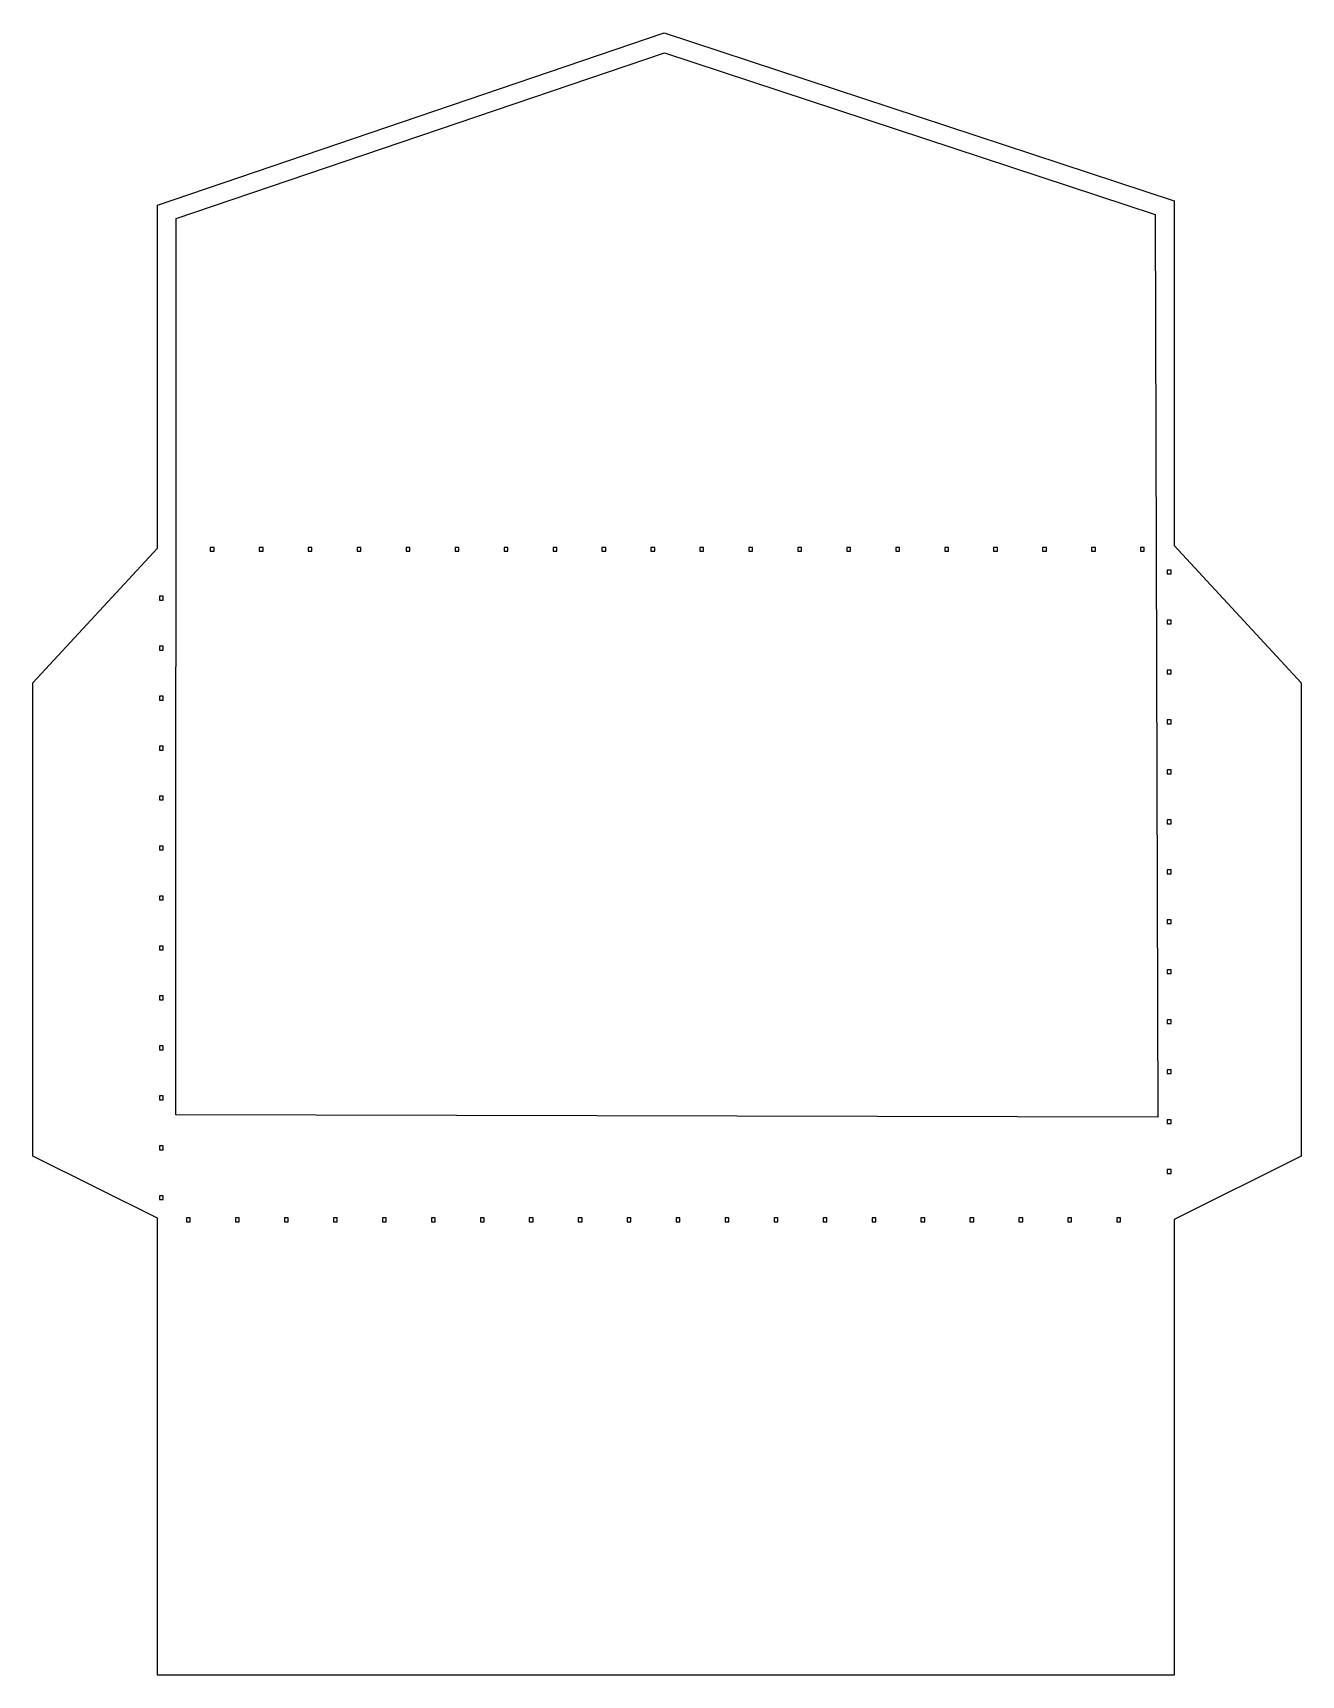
# Model space of a CAD drawing. Header units: centimetres. Extents: x -8.9 to 8.9, y -11.5 to 11.5.
import ezdxf

# ---------------------------------------------------------------- set-up
doc = ezdxf.new("R2010")
doc.units = ezdxf.units.CM
doc.header["$MEASUREMENT"] = 0
doc.layers.add('Layer 1', color=7, linetype='Continuous')

msp = doc.modelspace()

# ---------------------------------------------------------------- linework, layer by layer
at = {"layer": 'Layer 1', "color": 65, "lineweight": 25}
for points, knots in [([(-0.03886, 11.54085), (-0.03886, 11.54085), (-7.16029, 9.12074), (-7.16029, 9.12074), (-7.16029, 9.12074), (-7.16029, 9.12074), (-7.16029, 4.66168), (-7.16029, 4.66168), (-7.16029, 4.66168), (-7.16029, 4.66168), (-7.16029, 4.52195), (-7.16029, 4.52195), (-7.16029, 4.52195), (-7.16029, 4.52195), (-7.16029, 4.29623), (-7.16029, 4.29623), (-7.16029, 4.29623), (-7.16029, 4.29623), (-8.90985, 2.40694), (-8.90985, 2.40694), (-8.90985, 2.40694), (-8.90985, 2.40694), (-8.90985, -4.24568), (-8.90985, -4.24568), (-8.90985, -4.24568), (-8.90985, -4.24568), (-7.16029, -5.11963), (-7.16029, -5.11963), (-7.16029, -5.11963), (-7.16029, -5.11963), (-7.16029, -5.27673), (-7.16029, -5.27673), (-7.16029, -5.27673), (-7.16029, -5.27673), (-7.16029, -5.45532), (-7.16029, -5.45532), (-7.16029, -5.45532), (-7.16029, -5.45532), (-7.16029, -11.54074), (-7.16029, -11.54074), (-7.16029, -11.54074), (-7.16029, -11.54074), (7.1239, -11.54074), (7.1239, -11.54074), (7.1239, -11.54074), (7.1239, -11.54074), (7.1239, -5.45532), (7.1239, -5.45532), (7.1239, -5.45532), (7.1239, -5.45532), (7.1239, -5.27673), (7.1239, -5.27673), (7.1239, -5.27673), (7.1239, -5.27673), (7.1239, -5.13782), (7.1239, -5.13782), (7.1239, -5.13782), (7.1239, -5.13782), (8.90984, -4.24568), (8.90984, -4.24568), (8.90984, -4.24568), (8.90984, -4.24568), (8.90984, 2.40694), (8.90984, 2.40694), (8.90984, 2.40694), (8.90984, 2.40694), (7.1239, 4.33592), (7.1239, 4.33592), (7.1239, 4.33592), (7.1239, 4.33592), (7.1239, 4.52195), (7.1239, 4.52195), (7.1239, 4.52195), (7.1239, 4.52195), (7.1239, 4.66168), (7.1239, 4.66168), (7.1239, 4.66168), (7.1239, 4.66168), (7.1239, 9.1811), (7.1239, 9.1811), (7.1239, 9.1811), (7.1239, 9.1811), (-0.03886, 11.54085), (-0.03886, 11.54085)], [0, 0, 0, 0, 0.04545455, 0.04545455, 0.04545455, 0.04545455, 0.09090909, 0.09090909, 0.09090909, 0.09090909, 0.13636364, 0.13636364, 0.13636364, 0.13636364, 0.18181818, 0.18181818, 0.18181818, 0.18181818, 0.22727273, 0.22727273, 0.22727273, 0.22727273, 0.27272727, 0.27272727, 0.27272727, 0.27272727, 0.31818182, 0.31818182, 0.31818182, 0.31818182, 0.36363636, 0.36363636, 0.36363636, 0.36363636, 0.40909091, 0.40909091, 0.40909091, 0.40909091, 0.45454545, 0.45454545, 0.45454545, 0.45454545, 0.5, 0.5, 0.5, 0.5, 0.54545455, 0.54545455, 0.54545455, 0.54545455, 0.59090909, 0.59090909, 0.59090909, 0.59090909, 0.63636364, 0.63636364, 0.63636364, 0.63636364, 0.68181818, 0.68181818, 0.68181818, 0.68181818, 0.72727273, 0.72727273, 0.72727273, 0.72727273, 0.77272727, 0.77272727, 0.77272727, 0.77272727, 0.81818182, 0.81818182, 0.81818182, 0.81818182, 0.86363636, 0.86363636, 0.86363636, 0.86363636, 0.90909091, 0.90909091, 0.90909091, 0.90909091, 1, 1, 1, 1]), ([(-6.41698, 4.3078), (-6.41698, 4.3078), (-6.36406, 4.3078), (-6.36406, 4.3078), (-6.36406, 4.3078), (-6.36406, 4.3078), (-6.36406, 4.25406), (-6.36406, 4.25406), (-6.36406, 4.25406), (-6.36406, 4.25406), (-6.41698, 4.25406), (-6.41698, 4.25406), (-6.41698, 4.25406), (-6.41698, 4.25406), (-6.41698, 4.3078), (-6.41698, 4.3078)], [0, 0, 0, 0, 0.2, 0.2, 0.2, 0.2, 0.4, 0.4, 0.4, 0.4, 0.6, 0.6, 0.6, 0.6, 1, 1, 1, 1]), ([(-5.72906, 4.3078), (-5.72906, 4.3078), (-5.67614, 4.3078), (-5.67614, 4.3078), (-5.67614, 4.3078), (-5.67614, 4.3078), (-5.67614, 4.25406), (-5.67614, 4.25406), (-5.67614, 4.25406), (-5.67614, 4.25406), (-5.72906, 4.25406), (-5.72906, 4.25406), (-5.72906, 4.25406), (-5.72906, 4.25406), (-5.72906, 4.3078), (-5.72906, 4.3078)], [0, 0, 0, 0, 0.2, 0.2, 0.2, 0.2, 0.4, 0.4, 0.4, 0.4, 0.6, 0.6, 0.6, 0.6, 1, 1, 1, 1]), ([(-5.04114, 4.3078), (-5.04114, 4.3078), (-4.98823, 4.3078), (-4.98823, 4.3078), (-4.98823, 4.3078), (-4.98823, 4.3078), (-4.98823, 4.25406), (-4.98823, 4.25406), (-4.98823, 4.25406), (-4.98823, 4.25406), (-5.04114, 4.25406), (-5.04114, 4.25406), (-5.04114, 4.25406), (-5.04114, 4.25406), (-5.04114, 4.3078), (-5.04114, 4.3078)], [0, 0, 0, 0, 0.2, 0.2, 0.2, 0.2, 0.4, 0.4, 0.4, 0.4, 0.6, 0.6, 0.6, 0.6, 1, 1, 1, 1]), ([(-4.35323, 4.3078), (-4.35323, 4.3078), (-4.30031, 4.3078), (-4.30031, 4.3078), (-4.30031, 4.3078), (-4.30031, 4.3078), (-4.30031, 4.25406), (-4.30031, 4.25406), (-4.30031, 4.25406), (-4.30031, 4.25406), (-4.35323, 4.25406), (-4.35323, 4.25406), (-4.35323, 4.25406), (-4.35323, 4.25406), (-4.35323, 4.3078), (-4.35323, 4.3078)], [0, 0, 0, 0, 0.2, 0.2, 0.2, 0.2, 0.4, 0.4, 0.4, 0.4, 0.6, 0.6, 0.6, 0.6, 1, 1, 1, 1]), ([(-3.66531, 4.3078), (-3.66531, 4.3078), (-3.61239, 4.3078), (-3.61239, 4.3078), (-3.61239, 4.3078), (-3.61239, 4.3078), (-3.61239, 4.25406), (-3.61239, 4.25406), (-3.61239, 4.25406), (-3.61239, 4.25406), (-3.66531, 4.25406), (-3.66531, 4.25406), (-3.66531, 4.25406), (-3.66531, 4.25406), (-3.66531, 4.3078), (-3.66531, 4.3078)], [0, 0, 0, 0, 0.2, 0.2, 0.2, 0.2, 0.4, 0.4, 0.4, 0.4, 0.6, 0.6, 0.6, 0.6, 1, 1, 1, 1]), ([(-2.97739, 4.3078), (-2.97739, 4.3078), (-2.92448, 4.3078), (-2.92448, 4.3078), (-2.92448, 4.3078), (-2.92448, 4.3078), (-2.92448, 4.25406), (-2.92448, 4.25406), (-2.92448, 4.25406), (-2.92448, 4.25406), (-2.97739, 4.25406), (-2.97739, 4.25406), (-2.97739, 4.25406), (-2.97739, 4.25406), (-2.97739, 4.3078), (-2.97739, 4.3078)], [0, 0, 0, 0, 0.2, 0.2, 0.2, 0.2, 0.4, 0.4, 0.4, 0.4, 0.6, 0.6, 0.6, 0.6, 1, 1, 1, 1]), ([(-2.28948, 4.3078), (-2.28948, 4.3078), (-2.23656, 4.3078), (-2.23656, 4.3078), (-2.23656, 4.3078), (-2.23656, 4.3078), (-2.23656, 4.25406), (-2.23656, 4.25406), (-2.23656, 4.25406), (-2.23656, 4.25406), (-2.28948, 4.25406), (-2.28948, 4.25406), (-2.28948, 4.25406), (-2.28948, 4.25406), (-2.28948, 4.3078), (-2.28948, 4.3078)], [0, 0, 0, 0, 0.2, 0.2, 0.2, 0.2, 0.4, 0.4, 0.4, 0.4, 0.6, 0.6, 0.6, 0.6, 1, 1, 1, 1]), ([(-1.60156, 4.3078), (-1.60156, 4.3078), (-1.54864, 4.3078), (-1.54864, 4.3078), (-1.54864, 4.3078), (-1.54864, 4.3078), (-1.54864, 4.25406), (-1.54864, 4.25406), (-1.54864, 4.25406), (-1.54864, 4.25406), (-1.60156, 4.25406), (-1.60156, 4.25406), (-1.60156, 4.25406), (-1.60156, 4.25406), (-1.60156, 4.3078), (-1.60156, 4.3078)], [0, 0, 0, 0, 0.2, 0.2, 0.2, 0.2, 0.4, 0.4, 0.4, 0.4, 0.6, 0.6, 0.6, 0.6, 1, 1, 1, 1]), ([(-0.91364, 4.3078), (-0.91364, 4.3078), (-0.86073, 4.3078), (-0.86073, 4.3078), (-0.86073, 4.3078), (-0.86073, 4.3078), (-0.86073, 4.25406), (-0.86073, 4.25406), (-0.86073, 4.25406), (-0.86073, 4.25406), (-0.91364, 4.25406), (-0.91364, 4.25406), (-0.91364, 4.25406), (-0.91364, 4.25406), (-0.91364, 4.3078), (-0.91364, 4.3078)], [0, 0, 0, 0, 0.2, 0.2, 0.2, 0.2, 0.4, 0.4, 0.4, 0.4, 0.6, 0.6, 0.6, 0.6, 1, 1, 1, 1]), ([(-0.22573, 4.3078), (-0.22573, 4.3078), (-0.17281, 4.3078), (-0.17281, 4.3078), (-0.17281, 4.3078), (-0.17281, 4.3078), (-0.17281, 4.25406), (-0.17281, 4.25406), (-0.17281, 4.25406), (-0.17281, 4.25406), (-0.22573, 4.25406), (-0.22573, 4.25406), (-0.22573, 4.25406), (-0.22573, 4.25406), (-0.22573, 4.3078), (-0.22573, 4.3078)], [0, 0, 0, 0, 0.2, 0.2, 0.2, 0.2, 0.4, 0.4, 0.4, 0.4, 0.6, 0.6, 0.6, 0.6, 1, 1, 1, 1]), ([(0.46219, 4.3078), (0.46219, 4.3078), (0.51511, 4.3078), (0.51511, 4.3078), (0.51511, 4.3078), (0.51511, 4.3078), (0.51511, 4.25406), (0.51511, 4.25406), (0.51511, 4.25406), (0.51511, 4.25406), (0.46219, 4.25406), (0.46219, 4.25406), (0.46219, 4.25406), (0.46219, 4.25406), (0.46219, 4.3078), (0.46219, 4.3078)], [0, 0, 0, 0, 0.2, 0.2, 0.2, 0.2, 0.4, 0.4, 0.4, 0.4, 0.6, 0.6, 0.6, 0.6, 1, 1, 1, 1]), ([(1.15011, 4.3078), (1.15011, 4.3078), (1.20302, 4.3078), (1.20302, 4.3078), (1.20302, 4.3078), (1.20302, 4.3078), (1.20302, 4.25406), (1.20302, 4.25406), (1.20302, 4.25406), (1.20302, 4.25406), (1.15011, 4.25406), (1.15011, 4.25406), (1.15011, 4.25406), (1.15011, 4.25406), (1.15011, 4.3078), (1.15011, 4.3078)], [0, 0, 0, 0, 0.2, 0.2, 0.2, 0.2, 0.4, 0.4, 0.4, 0.4, 0.6, 0.6, 0.6, 0.6, 1, 1, 1, 1]), ([(1.83802, 4.3078), (1.83802, 4.3078), (1.89094, 4.3078), (1.89094, 4.3078), (1.89094, 4.3078), (1.89094, 4.3078), (1.89094, 4.25406), (1.89094, 4.25406), (1.89094, 4.25406), (1.89094, 4.25406), (1.83802, 4.25406), (1.83802, 4.25406), (1.83802, 4.25406), (1.83802, 4.25406), (1.83802, 4.3078), (1.83802, 4.3078)], [0, 0, 0, 0, 0.2, 0.2, 0.2, 0.2, 0.4, 0.4, 0.4, 0.4, 0.6, 0.6, 0.6, 0.6, 1, 1, 1, 1]), ([(2.52594, 4.3078), (2.52594, 4.3078), (2.57886, 4.3078), (2.57886, 4.3078), (2.57886, 4.3078), (2.57886, 4.3078), (2.57886, 4.25406), (2.57886, 4.25406), (2.57886, 4.25406), (2.57886, 4.25406), (2.52594, 4.25406), (2.52594, 4.25406), (2.52594, 4.25406), (2.52594, 4.25406), (2.52594, 4.3078), (2.52594, 4.3078)], [0, 0, 0, 0, 0.2, 0.2, 0.2, 0.2, 0.4, 0.4, 0.4, 0.4, 0.6, 0.6, 0.6, 0.6, 1, 1, 1, 1]), ([(3.21386, 4.3078), (3.21386, 4.3078), (3.26677, 4.3078), (3.26677, 4.3078), (3.26677, 4.3078), (3.26677, 4.3078), (3.26677, 4.25406), (3.26677, 4.25406), (3.26677, 4.25406), (3.26677, 4.25406), (3.21386, 4.25406), (3.21386, 4.25406), (3.21386, 4.25406), (3.21386, 4.25406), (3.21386, 4.3078), (3.21386, 4.3078)], [0, 0, 0, 0, 0.2, 0.2, 0.2, 0.2, 0.4, 0.4, 0.4, 0.4, 0.6, 0.6, 0.6, 0.6, 1, 1, 1, 1]), ([(3.90177, 4.3078), (3.90177, 4.3078), (3.95469, 4.3078), (3.95469, 4.3078), (3.95469, 4.3078), (3.95469, 4.3078), (3.95469, 4.25406), (3.95469, 4.25406), (3.95469, 4.25406), (3.95469, 4.25406), (3.90177, 4.25406), (3.90177, 4.25406), (3.90177, 4.25406), (3.90177, 4.25406), (3.90177, 4.3078), (3.90177, 4.3078)], [0, 0, 0, 0, 0.2, 0.2, 0.2, 0.2, 0.4, 0.4, 0.4, 0.4, 0.6, 0.6, 0.6, 0.6, 1, 1, 1, 1]), ([(4.58969, 4.3078), (4.58969, 4.3078), (4.64261, 4.3078), (4.64261, 4.3078), (4.64261, 4.3078), (4.64261, 4.3078), (4.64261, 4.25406), (4.64261, 4.25406), (4.64261, 4.25406), (4.64261, 4.25406), (4.58969, 4.25406), (4.58969, 4.25406), (4.58969, 4.25406), (4.58969, 4.25406), (4.58969, 4.3078), (4.58969, 4.3078)], [0, 0, 0, 0, 0.2, 0.2, 0.2, 0.2, 0.4, 0.4, 0.4, 0.4, 0.6, 0.6, 0.6, 0.6, 1, 1, 1, 1]), ([(5.27761, 4.3078), (5.27761, 4.3078), (5.33052, 4.3078), (5.33052, 4.3078), (5.33052, 4.3078), (5.33052, 4.3078), (5.33052, 4.25406), (5.33052, 4.25406), (5.33052, 4.25406), (5.33052, 4.25406), (5.27761, 4.25406), (5.27761, 4.25406), (5.27761, 4.25406), (5.27761, 4.25406), (5.27761, 4.3078), (5.27761, 4.3078)], [0, 0, 0, 0, 0.2, 0.2, 0.2, 0.2, 0.4, 0.4, 0.4, 0.4, 0.6, 0.6, 0.6, 0.6, 1, 1, 1, 1]), ([(5.96552, 4.3078), (5.96552, 4.3078), (6.01844, 4.3078), (6.01844, 4.3078), (6.01844, 4.3078), (6.01844, 4.3078), (6.01844, 4.25406), (6.01844, 4.25406), (6.01844, 4.25406), (6.01844, 4.25406), (5.96552, 4.25406), (5.96552, 4.25406), (5.96552, 4.25406), (5.96552, 4.25406), (5.96552, 4.3078), (5.96552, 4.3078)], [0, 0, 0, 0, 0.2, 0.2, 0.2, 0.2, 0.4, 0.4, 0.4, 0.4, 0.6, 0.6, 0.6, 0.6, 1, 1, 1, 1]), ([(6.65344, 4.3078), (6.65344, 4.3078), (6.70636, 4.3078), (6.70636, 4.3078), (6.70636, 4.3078), (6.70636, 4.3078), (6.70636, 4.25406), (6.70636, 4.25406), (6.70636, 4.25406), (6.70636, 4.25406), (6.65344, 4.25406), (6.65344, 4.25406), (6.65344, 4.25406), (6.65344, 4.25406), (6.65344, 4.3078), (6.65344, 4.3078)], [0, 0, 0, 0, 0.2, 0.2, 0.2, 0.2, 0.4, 0.4, 0.4, 0.4, 0.6, 0.6, 0.6, 0.6, 1, 1, 1, 1]), ([(7.02964, 3.98948), (7.02964, 3.98948), (7.08256, 3.98948), (7.08256, 3.98948), (7.08256, 3.98948), (7.08256, 3.98948), (7.08256, 3.93573), (7.08256, 3.93573), (7.08256, 3.93573), (7.08256, 3.93573), (7.02964, 3.93573), (7.02964, 3.93573), (7.02964, 3.93573), (7.02964, 3.93573), (7.02964, 3.98948), (7.02964, 3.98948)], [0, 0, 0, 0, 0.2, 0.2, 0.2, 0.2, 0.4, 0.4, 0.4, 0.4, 0.6, 0.6, 0.6, 0.6, 1, 1, 1, 1]), ([(-7.13135, 3.62154), (-7.13135, 3.62154), (-7.07844, 3.62154), (-7.07844, 3.62154), (-7.07844, 3.62154), (-7.07844, 3.62154), (-7.07844, 3.5678), (-7.07844, 3.5678), (-7.07844, 3.5678), (-7.07844, 3.5678), (-7.13135, 3.5678), (-7.13135, 3.5678), (-7.13135, 3.5678), (-7.13135, 3.5678), (-7.13135, 3.62154), (-7.13135, 3.62154)], [0, 0, 0, 0, 0.2, 0.2, 0.2, 0.2, 0.4, 0.4, 0.4, 0.4, 0.6, 0.6, 0.6, 0.6, 1, 1, 1, 1]), ([(7.02964, 3.2875), (7.02964, 3.2875), (7.08256, 3.2875), (7.08256, 3.2875), (7.08256, 3.2875), (7.08256, 3.2875), (7.08256, 3.23376), (7.08256, 3.23376), (7.08256, 3.23376), (7.08256, 3.23376), (7.02964, 3.23376), (7.02964, 3.23376), (7.02964, 3.23376), (7.02964, 3.23376), (7.02964, 3.2875), (7.02964, 3.2875)], [0, 0, 0, 0, 0.2, 0.2, 0.2, 0.2, 0.4, 0.4, 0.4, 0.4, 0.6, 0.6, 0.6, 0.6, 1, 1, 1, 1]), ([(-7.13135, 2.91957), (-7.13135, 2.91957), (-7.07844, 2.91957), (-7.07844, 2.91957), (-7.07844, 2.91957), (-7.07844, 2.91957), (-7.07844, 2.86582), (-7.07844, 2.86582), (-7.07844, 2.86582), (-7.07844, 2.86582), (-7.13135, 2.86582), (-7.13135, 2.86582), (-7.13135, 2.86582), (-7.13135, 2.86582), (-7.13135, 2.91957), (-7.13135, 2.91957)], [0, 0, 0, 0, 0.2, 0.2, 0.2, 0.2, 0.4, 0.4, 0.4, 0.4, 0.6, 0.6, 0.6, 0.6, 1, 1, 1, 1]), ([(7.02964, 2.58553), (7.02964, 2.58553), (7.08256, 2.58553), (7.08256, 2.58553), (7.08256, 2.58553), (7.08256, 2.58553), (7.08256, 2.53096), (7.08256, 2.53096), (7.08256, 2.53096), (7.08256, 2.53096), (7.02964, 2.53096), (7.02964, 2.53096), (7.02964, 2.53096), (7.02964, 2.53096), (7.02964, 2.58553), (7.02964, 2.58553)], [0, 0, 0, 0, 0.2, 0.2, 0.2, 0.2, 0.4, 0.4, 0.4, 0.4, 0.6, 0.6, 0.6, 0.6, 1, 1, 1, 1]), ([(-7.13135, 2.21759), (-7.13135, 2.21759), (-7.07844, 2.21759), (-7.07844, 2.21759), (-7.07844, 2.21759), (-7.07844, 2.21759), (-7.07844, 2.16302), (-7.07844, 2.16302), (-7.07844, 2.16302), (-7.07844, 2.16302), (-7.13135, 2.16302), (-7.13135, 2.16302), (-7.13135, 2.16302), (-7.13135, 2.16302), (-7.13135, 2.21759), (-7.13135, 2.21759)], [0, 0, 0, 0, 0.2, 0.2, 0.2, 0.2, 0.4, 0.4, 0.4, 0.4, 0.6, 0.6, 0.6, 0.6, 1, 1, 1, 1]), ([(7.02964, 1.88356), (7.02964, 1.88356), (7.08256, 1.88356), (7.08256, 1.88356), (7.08256, 1.88356), (7.08256, 1.88356), (7.08256, 1.82899), (7.08256, 1.82899), (7.08256, 1.82899), (7.08256, 1.82899), (7.02964, 1.82899), (7.02964, 1.82899), (7.02964, 1.82899), (7.02964, 1.82899), (7.02964, 1.88356), (7.02964, 1.88356)], [0, 0, 0, 0, 0.2, 0.2, 0.2, 0.2, 0.4, 0.4, 0.4, 0.4, 0.6, 0.6, 0.6, 0.6, 1, 1, 1, 1]), ([(-7.13135, 1.51562), (-7.13135, 1.51562), (-7.07844, 1.51562), (-7.07844, 1.51562), (-7.07844, 1.51562), (-7.07844, 1.51562), (-7.07844, 1.46105), (-7.07844, 1.46105), (-7.07844, 1.46105), (-7.07844, 1.46105), (-7.13135, 1.46105), (-7.13135, 1.46105), (-7.13135, 1.46105), (-7.13135, 1.46105), (-7.13135, 1.51562), (-7.13135, 1.51562)], [0, 0, 0, 0, 0.2, 0.2, 0.2, 0.2, 0.4, 0.4, 0.4, 0.4, 0.6, 0.6, 0.6, 0.6, 1, 1, 1, 1]), ([(7.02964, 1.18159), (7.02964, 1.18159), (7.08256, 1.18159), (7.08256, 1.18159), (7.08256, 1.18159), (7.08256, 1.18159), (7.08256, 1.12702), (7.08256, 1.12702), (7.08256, 1.12702), (7.08256, 1.12702), (7.02964, 1.12702), (7.02964, 1.12702), (7.02964, 1.12702), (7.02964, 1.12702), (7.02964, 1.18159), (7.02964, 1.18159)], [0, 0, 0, 0, 0.2, 0.2, 0.2, 0.2, 0.4, 0.4, 0.4, 0.4, 0.6, 0.6, 0.6, 0.6, 1, 1, 1, 1]), ([(-7.13135, 0.81365), (-7.13135, 0.81365), (-7.07844, 0.81365), (-7.07844, 0.81365), (-7.07844, 0.81365), (-7.07844, 0.81365), (-7.07844, 0.75908), (-7.07844, 0.75908), (-7.07844, 0.75908), (-7.07844, 0.75908), (-7.13135, 0.75908), (-7.13135, 0.75908), (-7.13135, 0.75908), (-7.13135, 0.75908), (-7.13135, 0.81365), (-7.13135, 0.81365)], [0, 0, 0, 0, 0.2, 0.2, 0.2, 0.2, 0.4, 0.4, 0.4, 0.4, 0.6, 0.6, 0.6, 0.6, 1, 1, 1, 1]), ([(7.02964, 0.47879), (7.02964, 0.47879), (7.08256, 0.47879), (7.08256, 0.47879), (7.08256, 0.47879), (7.08256, 0.47879), (7.08256, 0.42504), (7.08256, 0.42504), (7.08256, 0.42504), (7.08256, 0.42504), (7.02964, 0.42504), (7.02964, 0.42504), (7.02964, 0.42504), (7.02964, 0.42504), (7.02964, 0.47879), (7.02964, 0.47879)], [0, 0, 0, 0, 0.2, 0.2, 0.2, 0.2, 0.4, 0.4, 0.4, 0.4, 0.6, 0.6, 0.6, 0.6, 1, 1, 1, 1]), ([(-7.13135, 0.11085), (-7.13135, 0.11085), (-7.07844, 0.11085), (-7.07844, 0.11085), (-7.07844, 0.11085), (-7.07844, 0.11085), (-7.07844, 0.05711), (-7.07844, 0.05711), (-7.07844, 0.05711), (-7.07844, 0.05711), (-7.13135, 0.05711), (-7.13135, 0.05711), (-7.13135, 0.05711), (-7.13135, 0.05711), (-7.13135, 0.11085), (-7.13135, 0.11085)], [0, 0, 0, 0, 0.2, 0.2, 0.2, 0.2, 0.4, 0.4, 0.4, 0.4, 0.6, 0.6, 0.6, 0.6, 1, 1, 1, 1]), ([(7.02964, -0.22319), (7.02964, -0.22319), (7.08256, -0.22319), (7.08256, -0.22319), (7.08256, -0.22319), (7.08256, -0.22319), (7.08256, -0.27693), (7.08256, -0.27693), (7.08256, -0.27693), (7.08256, -0.27693), (7.02964, -0.27693), (7.02964, -0.27693), (7.02964, -0.27693), (7.02964, -0.27693), (7.02964, -0.22319), (7.02964, -0.22319)], [0, 0, 0, 0, 0.2, 0.2, 0.2, 0.2, 0.4, 0.4, 0.4, 0.4, 0.6, 0.6, 0.6, 0.6, 1, 1, 1, 1]), ([(-7.13135, -0.59112), (-7.13135, -0.59112), (-7.07844, -0.59112), (-7.07844, -0.59112), (-7.07844, -0.59112), (-7.07844, -0.59112), (-7.07844, -0.64487), (-7.07844, -0.64487), (-7.07844, -0.64487), (-7.07844, -0.64487), (-7.13135, -0.64487), (-7.13135, -0.64487), (-7.13135, -0.64487), (-7.13135, -0.64487), (-7.13135, -0.59112), (-7.13135, -0.59112)], [0, 0, 0, 0, 0.2, 0.2, 0.2, 0.2, 0.4, 0.4, 0.4, 0.4, 0.6, 0.6, 0.6, 0.6, 1, 1, 1, 1]), ([(7.02964, -0.92516), (7.02964, -0.92516), (7.08256, -0.92516), (7.08256, -0.92516), (7.08256, -0.92516), (7.08256, -0.92516), (7.08256, -0.9789), (7.08256, -0.9789), (7.08256, -0.9789), (7.08256, -0.9789), (7.02964, -0.9789), (7.02964, -0.9789), (7.02964, -0.9789), (7.02964, -0.9789), (7.02964, -0.92516), (7.02964, -0.92516)], [0, 0, 0, 0, 0.2, 0.2, 0.2, 0.2, 0.4, 0.4, 0.4, 0.4, 0.6, 0.6, 0.6, 0.6, 1, 1, 1, 1]), ([(-7.13135, -1.2931), (-7.13135, -1.2931), (-7.07844, -1.2931), (-7.07844, -1.2931), (-7.07844, -1.2931), (-7.07844, -1.2931), (-7.07844, -1.34684), (-7.07844, -1.34684), (-7.07844, -1.34684), (-7.07844, -1.34684), (-7.13135, -1.34684), (-7.13135, -1.34684), (-7.13135, -1.34684), (-7.13135, -1.34684), (-7.13135, -1.2931), (-7.13135, -1.2931)], [0, 0, 0, 0, 0.2, 0.2, 0.2, 0.2, 0.4, 0.4, 0.4, 0.4, 0.6, 0.6, 0.6, 0.6, 1, 1, 1, 1]), ([(7.02964, -1.62713), (7.02964, -1.62713), (7.08256, -1.62713), (7.08256, -1.62713), (7.08256, -1.62713), (7.08256, -1.62713), (7.08256, -1.68088), (7.08256, -1.68088), (7.08256, -1.68088), (7.08256, -1.68088), (7.02964, -1.68088), (7.02964, -1.68088), (7.02964, -1.68088), (7.02964, -1.68088), (7.02964, -1.62713), (7.02964, -1.62713)], [0, 0, 0, 0, 0.2, 0.2, 0.2, 0.2, 0.4, 0.4, 0.4, 0.4, 0.6, 0.6, 0.6, 0.6, 1, 1, 1, 1]), ([(-7.13135, -1.99507), (-7.13135, -1.99507), (-7.07844, -1.99507), (-7.07844, -1.99507), (-7.07844, -1.99507), (-7.07844, -1.99507), (-7.07844, -2.04881), (-7.07844, -2.04881), (-7.07844, -2.04881), (-7.07844, -2.04881), (-7.13135, -2.04881), (-7.13135, -2.04881), (-7.13135, -2.04881), (-7.13135, -2.04881), (-7.13135, -1.99507), (-7.13135, -1.99507)], [0, 0, 0, 0, 0.2, 0.2, 0.2, 0.2, 0.4, 0.4, 0.4, 0.4, 0.6, 0.6, 0.6, 0.6, 1, 1, 1, 1]), ([(7.02964, -2.3291), (7.02964, -2.3291), (7.08256, -2.3291), (7.08256, -2.3291), (7.08256, -2.3291), (7.08256, -2.3291), (7.08256, -2.38367), (7.08256, -2.38367), (7.08256, -2.38367), (7.08256, -2.38367), (7.02964, -2.38367), (7.02964, -2.38367), (7.02964, -2.38367), (7.02964, -2.38367), (7.02964, -2.3291), (7.02964, -2.3291)], [0, 0, 0, 0, 0.2, 0.2, 0.2, 0.2, 0.4, 0.4, 0.4, 0.4, 0.6, 0.6, 0.6, 0.6, 1, 1, 1, 1]), ([(-7.13135, -2.69704), (-7.13135, -2.69704), (-7.07844, -2.69704), (-7.07844, -2.69704), (-7.07844, -2.69704), (-7.07844, -2.69704), (-7.07844, -2.75161), (-7.07844, -2.75161), (-7.07844, -2.75161), (-7.07844, -2.75161), (-7.13135, -2.75161), (-7.13135, -2.75161), (-7.13135, -2.75161), (-7.13135, -2.75161), (-7.13135, -2.69704), (-7.13135, -2.69704)], [0, 0, 0, 0, 0.2, 0.2, 0.2, 0.2, 0.4, 0.4, 0.4, 0.4, 0.6, 0.6, 0.6, 0.6, 1, 1, 1, 1]), ([(7.02964, -3.03108), (7.02964, -3.03108), (7.08256, -3.03108), (7.08256, -3.03108), (7.08256, -3.03108), (7.08256, -3.03108), (7.08256, -3.08565), (7.08256, -3.08565), (7.08256, -3.08565), (7.08256, -3.08565), (7.02964, -3.08565), (7.02964, -3.08565), (7.02964, -3.08565), (7.02964, -3.08565), (7.02964, -3.03108), (7.02964, -3.03108)], [0, 0, 0, 0, 0.2, 0.2, 0.2, 0.2, 0.4, 0.4, 0.4, 0.4, 0.6, 0.6, 0.6, 0.6, 1, 1, 1, 1]), ([(-7.13135, -3.39901), (-7.13135, -3.39901), (-7.07844, -3.39901), (-7.07844, -3.39901), (-7.07844, -3.39901), (-7.07844, -3.39901), (-7.07844, -3.45358), (-7.07844, -3.45358), (-7.07844, -3.45358), (-7.07844, -3.45358), (-7.13135, -3.45358), (-7.13135, -3.45358), (-7.13135, -3.45358), (-7.13135, -3.45358), (-7.13135, -3.39901), (-7.13135, -3.39901)], [0, 0, 0, 0, 0.2, 0.2, 0.2, 0.2, 0.4, 0.4, 0.4, 0.4, 0.6, 0.6, 0.6, 0.6, 1, 1, 1, 1]), ([(7.02964, -3.73388), (7.02964, -3.73388), (7.08256, -3.73388), (7.08256, -3.73388), (7.08256, -3.73388), (7.08256, -3.73388), (7.08256, -3.78762), (7.08256, -3.78762), (7.08256, -3.78762), (7.08256, -3.78762), (7.02964, -3.78762), (7.02964, -3.78762), (7.02964, -3.78762), (7.02964, -3.78762), (7.02964, -3.73388), (7.02964, -3.73388)], [0, 0, 0, 0, 0.2, 0.2, 0.2, 0.2, 0.4, 0.4, 0.4, 0.4, 0.6, 0.6, 0.6, 0.6, 1, 1, 1, 1]), ([(-7.13135, -4.10099), (-7.13135, -4.10099), (-7.07844, -4.10099), (-7.07844, -4.10099), (-7.07844, -4.10099), (-7.07844, -4.10099), (-7.07844, -4.15556), (-7.07844, -4.15556), (-7.07844, -4.15556), (-7.07844, -4.15556), (-7.13135, -4.15556), (-7.13135, -4.15556), (-7.13135, -4.15556), (-7.13135, -4.15556), (-7.13135, -4.10099), (-7.13135, -4.10099)], [0, 0, 0, 0, 0.2, 0.2, 0.2, 0.2, 0.4, 0.4, 0.4, 0.4, 0.6, 0.6, 0.6, 0.6, 1, 1, 1, 1]), ([(7.02964, -4.43585), (7.02964, -4.43585), (7.08256, -4.43585), (7.08256, -4.43585), (7.08256, -4.43585), (7.08256, -4.43585), (7.08256, -4.48959), (7.08256, -4.48959), (7.08256, -4.48959), (7.08256, -4.48959), (7.02964, -4.48959), (7.02964, -4.48959), (7.02964, -4.48959), (7.02964, -4.48959), (7.02964, -4.43585), (7.02964, -4.43585)], [0, 0, 0, 0, 0.2, 0.2, 0.2, 0.2, 0.4, 0.4, 0.4, 0.4, 0.6, 0.6, 0.6, 0.6, 1, 1, 1, 1]), ([(-7.13135, -4.80379), (-7.13135, -4.80379), (-7.07844, -4.80379), (-7.07844, -4.80379), (-7.07844, -4.80379), (-7.07844, -4.80379), (-7.07844, -4.85753), (-7.07844, -4.85753), (-7.07844, -4.85753), (-7.07844, -4.85753), (-7.13135, -4.85753), (-7.13135, -4.85753), (-7.13135, -4.85753), (-7.13135, -4.85753), (-7.13135, -4.80379), (-7.13135, -4.80379)], [0, 0, 0, 0, 0.2, 0.2, 0.2, 0.2, 0.4, 0.4, 0.4, 0.4, 0.6, 0.6, 0.6, 0.6, 1, 1, 1, 1]), ([(-6.75019, -5.1155), (-6.75019, -5.1155), (-6.69727, -5.1155), (-6.69727, -5.1155), (-6.69727, -5.1155), (-6.69727, -5.1155), (-6.69727, -5.17007), (-6.69727, -5.17007), (-6.69727, -5.17007), (-6.69727, -5.17007), (-6.75019, -5.17007), (-6.75019, -5.17007), (-6.75019, -5.17007), (-6.75019, -5.17007), (-6.75019, -5.1155), (-6.75019, -5.1155)], [0, 0, 0, 0, 0.2, 0.2, 0.2, 0.2, 0.4, 0.4, 0.4, 0.4, 0.6, 0.6, 0.6, 0.6, 1, 1, 1, 1]), ([(-6.06227, -5.1155), (-6.06227, -5.1155), (-6.00935, -5.1155), (-6.00935, -5.1155), (-6.00935, -5.1155), (-6.00935, -5.1155), (-6.00935, -5.17007), (-6.00935, -5.17007), (-6.00935, -5.17007), (-6.00935, -5.17007), (-6.06227, -5.17007), (-6.06227, -5.17007), (-6.06227, -5.17007), (-6.06227, -5.17007), (-6.06227, -5.1155), (-6.06227, -5.1155)], [0, 0, 0, 0, 0.2, 0.2, 0.2, 0.2, 0.4, 0.4, 0.4, 0.4, 0.6, 0.6, 0.6, 0.6, 1, 1, 1, 1]), ([(-5.37435, -5.1155), (-5.37435, -5.1155), (-5.32144, -5.1155), (-5.32144, -5.1155), (-5.32144, -5.1155), (-5.32144, -5.1155), (-5.32144, -5.17007), (-5.32144, -5.17007), (-5.32144, -5.17007), (-5.32144, -5.17007), (-5.37435, -5.17007), (-5.37435, -5.17007), (-5.37435, -5.17007), (-5.37435, -5.17007), (-5.37435, -5.1155), (-5.37435, -5.1155)], [0, 0, 0, 0, 0.2, 0.2, 0.2, 0.2, 0.4, 0.4, 0.4, 0.4, 0.6, 0.6, 0.6, 0.6, 1, 1, 1, 1]), ([(-4.68644, -5.1155), (-4.68644, -5.1155), (-4.63352, -5.1155), (-4.63352, -5.1155), (-4.63352, -5.1155), (-4.63352, -5.1155), (-4.63352, -5.17007), (-4.63352, -5.17007), (-4.63352, -5.17007), (-4.63352, -5.17007), (-4.68644, -5.17007), (-4.68644, -5.17007), (-4.68644, -5.17007), (-4.68644, -5.17007), (-4.68644, -5.1155), (-4.68644, -5.1155)], [0, 0, 0, 0, 0.2, 0.2, 0.2, 0.2, 0.4, 0.4, 0.4, 0.4, 0.6, 0.6, 0.6, 0.6, 1, 1, 1, 1]), ([(-3.99852, -5.1155), (-3.99852, -5.1155), (-3.9456, -5.1155), (-3.9456, -5.1155), (-3.9456, -5.1155), (-3.9456, -5.1155), (-3.9456, -5.17007), (-3.9456, -5.17007), (-3.9456, -5.17007), (-3.9456, -5.17007), (-3.99852, -5.17007), (-3.99852, -5.17007), (-3.99852, -5.17007), (-3.99852, -5.17007), (-3.99852, -5.1155), (-3.99852, -5.1155)], [0, 0, 0, 0, 0.2, 0.2, 0.2, 0.2, 0.4, 0.4, 0.4, 0.4, 0.6, 0.6, 0.6, 0.6, 1, 1, 1, 1]), ([(-3.3106, -5.1155), (-3.3106, -5.1155), (-3.25769, -5.1155), (-3.25769, -5.1155), (-3.25769, -5.1155), (-3.25769, -5.1155), (-3.25769, -5.17007), (-3.25769, -5.17007), (-3.25769, -5.17007), (-3.25769, -5.17007), (-3.3106, -5.17007), (-3.3106, -5.17007), (-3.3106, -5.17007), (-3.3106, -5.17007), (-3.3106, -5.1155), (-3.3106, -5.1155)], [0, 0, 0, 0, 0.2, 0.2, 0.2, 0.2, 0.4, 0.4, 0.4, 0.4, 0.6, 0.6, 0.6, 0.6, 1, 1, 1, 1]), ([(-2.62269, -5.1155), (-2.62269, -5.1155), (-2.56977, -5.1155), (-2.56977, -5.1155), (-2.56977, -5.1155), (-2.56977, -5.1155), (-2.56977, -5.17007), (-2.56977, -5.17007), (-2.56977, -5.17007), (-2.56977, -5.17007), (-2.62269, -5.17007), (-2.62269, -5.17007), (-2.62269, -5.17007), (-2.62269, -5.17007), (-2.62269, -5.1155), (-2.62269, -5.1155)], [0, 0, 0, 0, 0.2, 0.2, 0.2, 0.2, 0.4, 0.4, 0.4, 0.4, 0.6, 0.6, 0.6, 0.6, 1, 1, 1, 1]), ([(-1.93477, -5.1155), (-1.93477, -5.1155), (-1.88185, -5.1155), (-1.88185, -5.1155), (-1.88185, -5.1155), (-1.88185, -5.1155), (-1.88185, -5.17007), (-1.88185, -5.17007), (-1.88185, -5.17007), (-1.88185, -5.17007), (-1.93477, -5.17007), (-1.93477, -5.17007), (-1.93477, -5.17007), (-1.93477, -5.17007), (-1.93477, -5.1155), (-1.93477, -5.1155)], [0, 0, 0, 0, 0.2, 0.2, 0.2, 0.2, 0.4, 0.4, 0.4, 0.4, 0.6, 0.6, 0.6, 0.6, 1, 1, 1, 1]), ([(-1.24685, -5.1155), (-1.24685, -5.1155), (-1.19394, -5.1155), (-1.19394, -5.1155), (-1.19394, -5.1155), (-1.19394, -5.1155), (-1.19394, -5.17007), (-1.19394, -5.17007), (-1.19394, -5.17007), (-1.19394, -5.17007), (-1.24685, -5.17007), (-1.24685, -5.17007), (-1.24685, -5.17007), (-1.24685, -5.17007), (-1.24685, -5.1155), (-1.24685, -5.1155)], [0, 0, 0, 0, 0.2, 0.2, 0.2, 0.2, 0.4, 0.4, 0.4, 0.4, 0.6, 0.6, 0.6, 0.6, 1, 1, 1, 1]), ([(-0.55894, -5.1155), (-0.55894, -5.1155), (-0.50602, -5.1155), (-0.50602, -5.1155), (-0.50602, -5.1155), (-0.50602, -5.1155), (-0.50602, -5.17007), (-0.50602, -5.17007), (-0.50602, -5.17007), (-0.50602, -5.17007), (-0.55894, -5.17007), (-0.55894, -5.17007), (-0.55894, -5.17007), (-0.55894, -5.17007), (-0.55894, -5.1155), (-0.55894, -5.1155)], [0, 0, 0, 0, 0.2, 0.2, 0.2, 0.2, 0.4, 0.4, 0.4, 0.4, 0.6, 0.6, 0.6, 0.6, 1, 1, 1, 1]), ([(0.12898, -5.1155), (0.12898, -5.1155), (0.1819, -5.1155), (0.1819, -5.1155), (0.1819, -5.1155), (0.1819, -5.1155), (0.1819, -5.17007), (0.1819, -5.17007), (0.1819, -5.17007), (0.1819, -5.17007), (0.12898, -5.17007), (0.12898, -5.17007), (0.12898, -5.17007), (0.12898, -5.17007), (0.12898, -5.1155), (0.12898, -5.1155)], [0, 0, 0, 0, 0.2, 0.2, 0.2, 0.2, 0.4, 0.4, 0.4, 0.4, 0.6, 0.6, 0.6, 0.6, 1, 1, 1, 1]), ([(0.8169, -5.1155), (0.8169, -5.1155), (0.86981, -5.1155), (0.86981, -5.1155), (0.86981, -5.1155), (0.86981, -5.1155), (0.86981, -5.17007), (0.86981, -5.17007), (0.86981, -5.17007), (0.86981, -5.17007), (0.8169, -5.17007), (0.8169, -5.17007), (0.8169, -5.17007), (0.8169, -5.17007), (0.8169, -5.1155), (0.8169, -5.1155)], [0, 0, 0, 0, 0.2, 0.2, 0.2, 0.2, 0.4, 0.4, 0.4, 0.4, 0.6, 0.6, 0.6, 0.6, 1, 1, 1, 1]), ([(1.50481, -5.1155), (1.50481, -5.1155), (1.55773, -5.1155), (1.55773, -5.1155), (1.55773, -5.1155), (1.55773, -5.1155), (1.55773, -5.17007), (1.55773, -5.17007), (1.55773, -5.17007), (1.55773, -5.17007), (1.50481, -5.17007), (1.50481, -5.17007), (1.50481, -5.17007), (1.50481, -5.17007), (1.50481, -5.1155), (1.50481, -5.1155)], [0, 0, 0, 0, 0.2, 0.2, 0.2, 0.2, 0.4, 0.4, 0.4, 0.4, 0.6, 0.6, 0.6, 0.6, 1, 1, 1, 1]), ([(2.19273, -5.1155), (2.19273, -5.1155), (2.24565, -5.1155), (2.24565, -5.1155), (2.24565, -5.1155), (2.24565, -5.1155), (2.24565, -5.17007), (2.24565, -5.17007), (2.24565, -5.17007), (2.24565, -5.17007), (2.19273, -5.17007), (2.19273, -5.17007), (2.19273, -5.17007), (2.19273, -5.17007), (2.19273, -5.1155), (2.19273, -5.1155)], [0, 0, 0, 0, 0.2, 0.2, 0.2, 0.2, 0.4, 0.4, 0.4, 0.4, 0.6, 0.6, 0.6, 0.6, 1, 1, 1, 1]), ([(2.88065, -5.1155), (2.88065, -5.1155), (2.93356, -5.1155), (2.93356, -5.1155), (2.93356, -5.1155), (2.93356, -5.1155), (2.93356, -5.17007), (2.93356, -5.17007), (2.93356, -5.17007), (2.93356, -5.17007), (2.88065, -5.17007), (2.88065, -5.17007), (2.88065, -5.17007), (2.88065, -5.17007), (2.88065, -5.1155), (2.88065, -5.1155)], [0, 0, 0, 0, 0.2, 0.2, 0.2, 0.2, 0.4, 0.4, 0.4, 0.4, 0.6, 0.6, 0.6, 0.6, 1, 1, 1, 1]), ([(3.56856, -5.1155), (3.56856, -5.1155), (3.62148, -5.1155), (3.62148, -5.1155), (3.62148, -5.1155), (3.62148, -5.1155), (3.62148, -5.17007), (3.62148, -5.17007), (3.62148, -5.17007), (3.62148, -5.17007), (3.56856, -5.17007), (3.56856, -5.17007), (3.56856, -5.17007), (3.56856, -5.17007), (3.56856, -5.1155), (3.56856, -5.1155)], [0, 0, 0, 0, 0.2, 0.2, 0.2, 0.2, 0.4, 0.4, 0.4, 0.4, 0.6, 0.6, 0.6, 0.6, 1, 1, 1, 1]), ([(4.25648, -5.1155), (4.25648, -5.1155), (4.3094, -5.1155), (4.3094, -5.1155), (4.3094, -5.1155), (4.3094, -5.1155), (4.3094, -5.17007), (4.3094, -5.17007), (4.3094, -5.17007), (4.3094, -5.17007), (4.25648, -5.17007), (4.25648, -5.17007), (4.25648, -5.17007), (4.25648, -5.17007), (4.25648, -5.1155), (4.25648, -5.1155)], [0, 0, 0, 0, 0.2, 0.2, 0.2, 0.2, 0.4, 0.4, 0.4, 0.4, 0.6, 0.6, 0.6, 0.6, 1, 1, 1, 1]), ([(4.9444, -5.1155), (4.9444, -5.1155), (4.99731, -5.1155), (4.99731, -5.1155), (4.99731, -5.1155), (4.99731, -5.1155), (4.99731, -5.17007), (4.99731, -5.17007), (4.99731, -5.17007), (4.99731, -5.17007), (4.9444, -5.17007), (4.9444, -5.17007), (4.9444, -5.17007), (4.9444, -5.17007), (4.9444, -5.1155), (4.9444, -5.1155)], [0, 0, 0, 0, 0.2, 0.2, 0.2, 0.2, 0.4, 0.4, 0.4, 0.4, 0.6, 0.6, 0.6, 0.6, 1, 1, 1, 1]), ([(5.63231, -5.1155), (5.63231, -5.1155), (5.68523, -5.1155), (5.68523, -5.1155), (5.68523, -5.1155), (5.68523, -5.1155), (5.68523, -5.17007), (5.68523, -5.17007), (5.68523, -5.17007), (5.68523, -5.17007), (5.63231, -5.17007), (5.63231, -5.17007), (5.63231, -5.17007), (5.63231, -5.17007), (5.63231, -5.1155), (5.63231, -5.1155)], [0, 0, 0, 0, 0.2, 0.2, 0.2, 0.2, 0.4, 0.4, 0.4, 0.4, 0.6, 0.6, 0.6, 0.6, 1, 1, 1, 1]), ([(6.32023, -5.1155), (6.32023, -5.1155), (6.37315, -5.1155), (6.37315, -5.1155), (6.37315, -5.1155), (6.37315, -5.1155), (6.37315, -5.17007), (6.37315, -5.17007), (6.37315, -5.17007), (6.37315, -5.17007), (6.32023, -5.17007), (6.32023, -5.17007), (6.32023, -5.17007), (6.32023, -5.17007), (6.32023, -5.1155), (6.32023, -5.1155)], [0, 0, 0, 0, 0.2, 0.2, 0.2, 0.2, 0.4, 0.4, 0.4, 0.4, 0.6, 0.6, 0.6, 0.6, 1, 1, 1, 1])]:
    msp.add_open_spline(points, degree=3, knots=knots, dxfattribs=at)
at = {"layer": 'Layer 1', "color": 9, "lineweight": 25}
for points, knots in [([(-0.03473, 11.25973), (-0.03473, 11.25973), (-6.89571, 8.93057), (-6.89571, 8.93057), (-6.89571, 8.93057), (-6.89571, 8.93057), (-6.90315, -3.6669), (-6.90315, -3.6669), (-6.90315, -3.6669), (-6.90315, -3.6669), (6.89405, -3.7008), (6.89405, -3.7008), (6.89405, -3.7008), (6.89405, -3.7008), (6.85932, 8.98679), (6.85932, 8.98679), (6.85932, 8.98679), (6.85932, 8.98679), (-0.03473, 11.25973), (-0.03473, 11.25973)], [0, 0, 0, 0, 0.16666667, 0.16666667, 0.16666667, 0.16666667, 0.33333333, 0.33333333, 0.33333333, 0.33333333, 0.5, 0.5, 0.5, 0.5, 0.66666667, 0.66666667, 0.66666667, 0.66666667, 1, 1, 1, 1]), ([(-5.04114, 4.3078), (-5.04114, 4.3078), (-4.98823, 4.3078), (-4.98823, 4.3078), (-4.98823, 4.3078), (-4.98823, 4.3078), (-4.98823, 4.25406), (-4.98823, 4.25406), (-4.98823, 4.25406), (-4.98823, 4.25406), (-5.04114, 4.25406), (-5.04114, 4.25406), (-5.04114, 4.25406), (-5.04114, 4.25406), (-5.04114, 4.3078), (-5.04114, 4.3078)], [0, 0, 0, 0, 0.2, 0.2, 0.2, 0.2, 0.4, 0.4, 0.4, 0.4, 0.6, 0.6, 0.6, 0.6, 1, 1, 1, 1]), ([(-4.35323, 4.3078), (-4.35323, 4.3078), (-4.30031, 4.3078), (-4.30031, 4.3078), (-4.30031, 4.3078), (-4.30031, 4.3078), (-4.30031, 4.25406), (-4.30031, 4.25406), (-4.30031, 4.25406), (-4.30031, 4.25406), (-4.35323, 4.25406), (-4.35323, 4.25406), (-4.35323, 4.25406), (-4.35323, 4.25406), (-4.35323, 4.3078), (-4.35323, 4.3078)], [0, 0, 0, 0, 0.2, 0.2, 0.2, 0.2, 0.4, 0.4, 0.4, 0.4, 0.6, 0.6, 0.6, 0.6, 1, 1, 1, 1]), ([(-3.66531, 4.3078), (-3.66531, 4.3078), (-3.61239, 4.3078), (-3.61239, 4.3078), (-3.61239, 4.3078), (-3.61239, 4.3078), (-3.61239, 4.25406), (-3.61239, 4.25406), (-3.61239, 4.25406), (-3.61239, 4.25406), (-3.66531, 4.25406), (-3.66531, 4.25406), (-3.66531, 4.25406), (-3.66531, 4.25406), (-3.66531, 4.3078), (-3.66531, 4.3078)], [0, 0, 0, 0, 0.2, 0.2, 0.2, 0.2, 0.4, 0.4, 0.4, 0.4, 0.6, 0.6, 0.6, 0.6, 1, 1, 1, 1]), ([(-2.97739, 4.3078), (-2.97739, 4.3078), (-2.92448, 4.3078), (-2.92448, 4.3078), (-2.92448, 4.3078), (-2.92448, 4.3078), (-2.92448, 4.25406), (-2.92448, 4.25406), (-2.92448, 4.25406), (-2.92448, 4.25406), (-2.97739, 4.25406), (-2.97739, 4.25406), (-2.97739, 4.25406), (-2.97739, 4.25406), (-2.97739, 4.3078), (-2.97739, 4.3078)], [0, 0, 0, 0, 0.2, 0.2, 0.2, 0.2, 0.4, 0.4, 0.4, 0.4, 0.6, 0.6, 0.6, 0.6, 1, 1, 1, 1]), ([(-2.28948, 4.3078), (-2.28948, 4.3078), (-2.23656, 4.3078), (-2.23656, 4.3078), (-2.23656, 4.3078), (-2.23656, 4.3078), (-2.23656, 4.25406), (-2.23656, 4.25406), (-2.23656, 4.25406), (-2.23656, 4.25406), (-2.28948, 4.25406), (-2.28948, 4.25406), (-2.28948, 4.25406), (-2.28948, 4.25406), (-2.28948, 4.3078), (-2.28948, 4.3078)], [0, 0, 0, 0, 0.2, 0.2, 0.2, 0.2, 0.4, 0.4, 0.4, 0.4, 0.6, 0.6, 0.6, 0.6, 1, 1, 1, 1]), ([(-1.60156, 4.3078), (-1.60156, 4.3078), (-1.54864, 4.3078), (-1.54864, 4.3078), (-1.54864, 4.3078), (-1.54864, 4.3078), (-1.54864, 4.25406), (-1.54864, 4.25406), (-1.54864, 4.25406), (-1.54864, 4.25406), (-1.60156, 4.25406), (-1.60156, 4.25406), (-1.60156, 4.25406), (-1.60156, 4.25406), (-1.60156, 4.3078), (-1.60156, 4.3078)], [0, 0, 0, 0, 0.2, 0.2, 0.2, 0.2, 0.4, 0.4, 0.4, 0.4, 0.6, 0.6, 0.6, 0.6, 1, 1, 1, 1]), ([(-0.91364, 4.3078), (-0.91364, 4.3078), (-0.86073, 4.3078), (-0.86073, 4.3078), (-0.86073, 4.3078), (-0.86073, 4.3078), (-0.86073, 4.25406), (-0.86073, 4.25406), (-0.86073, 4.25406), (-0.86073, 4.25406), (-0.91364, 4.25406), (-0.91364, 4.25406), (-0.91364, 4.25406), (-0.91364, 4.25406), (-0.91364, 4.3078), (-0.91364, 4.3078)], [0, 0, 0, 0, 0.2, 0.2, 0.2, 0.2, 0.4, 0.4, 0.4, 0.4, 0.6, 0.6, 0.6, 0.6, 1, 1, 1, 1]), ([(-0.22573, 4.3078), (-0.22573, 4.3078), (-0.17281, 4.3078), (-0.17281, 4.3078), (-0.17281, 4.3078), (-0.17281, 4.3078), (-0.17281, 4.25406), (-0.17281, 4.25406), (-0.17281, 4.25406), (-0.17281, 4.25406), (-0.22573, 4.25406), (-0.22573, 4.25406), (-0.22573, 4.25406), (-0.22573, 4.25406), (-0.22573, 4.3078), (-0.22573, 4.3078)], [0, 0, 0, 0, 0.2, 0.2, 0.2, 0.2, 0.4, 0.4, 0.4, 0.4, 0.6, 0.6, 0.6, 0.6, 1, 1, 1, 1]), ([(0.46219, 4.3078), (0.46219, 4.3078), (0.51511, 4.3078), (0.51511, 4.3078), (0.51511, 4.3078), (0.51511, 4.3078), (0.51511, 4.25406), (0.51511, 4.25406), (0.51511, 4.25406), (0.51511, 4.25406), (0.46219, 4.25406), (0.46219, 4.25406), (0.46219, 4.25406), (0.46219, 4.25406), (0.46219, 4.3078), (0.46219, 4.3078)], [0, 0, 0, 0, 0.2, 0.2, 0.2, 0.2, 0.4, 0.4, 0.4, 0.4, 0.6, 0.6, 0.6, 0.6, 1, 1, 1, 1]), ([(1.15011, 4.3078), (1.15011, 4.3078), (1.20302, 4.3078), (1.20302, 4.3078), (1.20302, 4.3078), (1.20302, 4.3078), (1.20302, 4.25406), (1.20302, 4.25406), (1.20302, 4.25406), (1.20302, 4.25406), (1.15011, 4.25406), (1.15011, 4.25406), (1.15011, 4.25406), (1.15011, 4.25406), (1.15011, 4.3078), (1.15011, 4.3078)], [0, 0, 0, 0, 0.2, 0.2, 0.2, 0.2, 0.4, 0.4, 0.4, 0.4, 0.6, 0.6, 0.6, 0.6, 1, 1, 1, 1]), ([(1.83802, 4.3078), (1.83802, 4.3078), (1.89094, 4.3078), (1.89094, 4.3078), (1.89094, 4.3078), (1.89094, 4.3078), (1.89094, 4.25406), (1.89094, 4.25406), (1.89094, 4.25406), (1.89094, 4.25406), (1.83802, 4.25406), (1.83802, 4.25406), (1.83802, 4.25406), (1.83802, 4.25406), (1.83802, 4.3078), (1.83802, 4.3078)], [0, 0, 0, 0, 0.2, 0.2, 0.2, 0.2, 0.4, 0.4, 0.4, 0.4, 0.6, 0.6, 0.6, 0.6, 1, 1, 1, 1]), ([(2.52594, 4.3078), (2.52594, 4.3078), (2.57886, 4.3078), (2.57886, 4.3078), (2.57886, 4.3078), (2.57886, 4.3078), (2.57886, 4.25406), (2.57886, 4.25406), (2.57886, 4.25406), (2.57886, 4.25406), (2.52594, 4.25406), (2.52594, 4.25406), (2.52594, 4.25406), (2.52594, 4.25406), (2.52594, 4.3078), (2.52594, 4.3078)], [0, 0, 0, 0, 0.2, 0.2, 0.2, 0.2, 0.4, 0.4, 0.4, 0.4, 0.6, 0.6, 0.6, 0.6, 1, 1, 1, 1]), ([(3.21386, 4.3078), (3.21386, 4.3078), (3.26677, 4.3078), (3.26677, 4.3078), (3.26677, 4.3078), (3.26677, 4.3078), (3.26677, 4.25406), (3.26677, 4.25406), (3.26677, 4.25406), (3.26677, 4.25406), (3.21386, 4.25406), (3.21386, 4.25406), (3.21386, 4.25406), (3.21386, 4.25406), (3.21386, 4.3078), (3.21386, 4.3078)], [0, 0, 0, 0, 0.2, 0.2, 0.2, 0.2, 0.4, 0.4, 0.4, 0.4, 0.6, 0.6, 0.6, 0.6, 1, 1, 1, 1]), ([(3.90177, 4.3078), (3.90177, 4.3078), (3.95469, 4.3078), (3.95469, 4.3078), (3.95469, 4.3078), (3.95469, 4.3078), (3.95469, 4.25406), (3.95469, 4.25406), (3.95469, 4.25406), (3.95469, 4.25406), (3.90177, 4.25406), (3.90177, 4.25406), (3.90177, 4.25406), (3.90177, 4.25406), (3.90177, 4.3078), (3.90177, 4.3078)], [0, 0, 0, 0, 0.2, 0.2, 0.2, 0.2, 0.4, 0.4, 0.4, 0.4, 0.6, 0.6, 0.6, 0.6, 1, 1, 1, 1]), ([(4.58969, 4.3078), (4.58969, 4.3078), (4.64261, 4.3078), (4.64261, 4.3078), (4.64261, 4.3078), (4.64261, 4.3078), (4.64261, 4.25406), (4.64261, 4.25406), (4.64261, 4.25406), (4.64261, 4.25406), (4.58969, 4.25406), (4.58969, 4.25406), (4.58969, 4.25406), (4.58969, 4.25406), (4.58969, 4.3078), (4.58969, 4.3078)], [0, 0, 0, 0, 0.2, 0.2, 0.2, 0.2, 0.4, 0.4, 0.4, 0.4, 0.6, 0.6, 0.6, 0.6, 1, 1, 1, 1]), ([(5.27761, 4.3078), (5.27761, 4.3078), (5.33052, 4.3078), (5.33052, 4.3078), (5.33052, 4.3078), (5.33052, 4.3078), (5.33052, 4.25406), (5.33052, 4.25406), (5.33052, 4.25406), (5.33052, 4.25406), (5.27761, 4.25406), (5.27761, 4.25406), (5.27761, 4.25406), (5.27761, 4.25406), (5.27761, 4.3078), (5.27761, 4.3078)], [0, 0, 0, 0, 0.2, 0.2, 0.2, 0.2, 0.4, 0.4, 0.4, 0.4, 0.6, 0.6, 0.6, 0.6, 1, 1, 1, 1])]:
    msp.add_open_spline(points, degree=3, knots=knots, dxfattribs=at)

doc.saveas('drawing.dxf')
